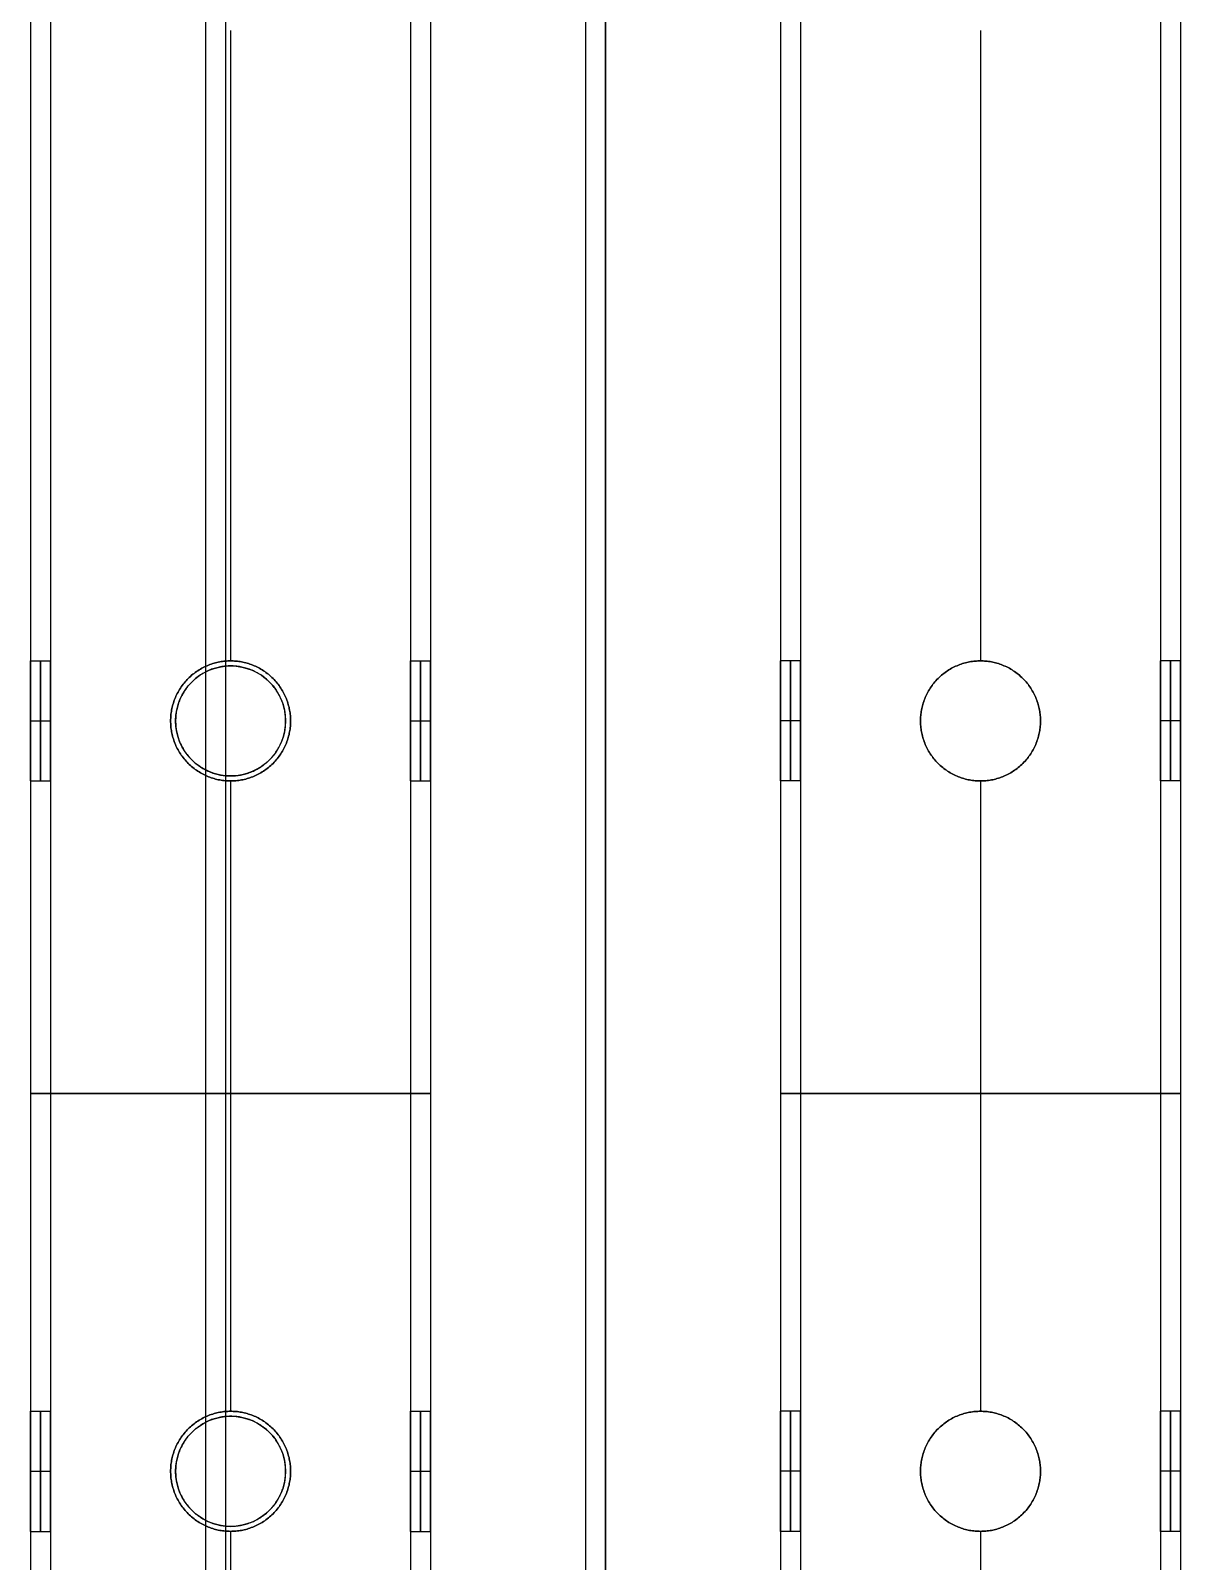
# Model space of a CAD drawing. Header units: millimetres. Extents: x -6529 to 809, y -8611 to 207.
# Drawn here: x 93.5 to 208.5, y -197.1 to -44.1 of the extents above; entities that cross this region are included whole.
import ezdxf

# ---------------------------------------------------------------- set-up
doc = ezdxf.new("R2010")
doc.units = ezdxf.units.MM
doc.header["$MEASUREMENT"] = 0
doc.layers.add('platen', color=7, linetype='Continuous', true_color=0x007f00)
doc.layers.add('staal', color=5, linetype='Continuous', true_color=0x0000ff)

# ---------------------------------------------------------------- blocks, each defined once
blk = doc.blocks.new('plaat base')
at = {"layer": 'platen'}
for p, q in [((658, -1200), (658, 0)), ((658, -1200, 18), (658, 0, 18))]:
    blk.add_line(p, q, dxfattribs=at)
blk = doc.blocks.new('top plaat')
at = {"layer": 'platen'}
for p, q in [((658, -1276), (658, 40)), ((658, -1276, 18), (658, 40, 18)), ((620.5, -275), (620.5, -275, 18)), ((615, -280.5), (615, -280.5, 18)), ((626, -280.5), (626, -280.5, 18)), ((620.5, -286), (620.5, -286, 18)), ((620.5, -350), (620.5, -350, 18)), ((615, -355.5), (615, -355.5, 18)), ((626, -355.5), (626, -355.5, 18)), ((620.5, -361), (620.5, -361, 18))]:
    blk.add_line(p, q, dxfattribs=at)
for centre in [(620.5, -280.5, 9), (620.5, -355.5, 9)]:
    blk.add_circle(centre, 5.5, dxfattribs=at)
for points in [[(626, -280.5), (626, -286), (620.5, -286), (615, -286), (615, -280.5), (615, -275), (620.5, -275), (626, -275), (626, -280.5)], [(626, -280.5, 18), (626, -286, 18), (620.5, -286, 18), (615, -286, 18), (615, -280.5, 18), (615, -275, 18), (620.5, -275, 18), (626, -275, 18), (626, -280.5, 18)], [(626, -355.5), (626, -361), (620.5, -361), (615, -361), (615, -355.5), (615, -350), (620.5, -350), (626, -350), (626, -355.5)], [(626, -355.5, 18), (626, -361, 18), (620.5, -361, 18), (615, -361, 18), (615, -355.5, 18), (615, -350, 18), (620.5, -350, 18), (626, -350, 18), (626, -355.5, 18)]]:
    blk.add_rational_spline(points, [1, 0.707106781187, 1, 0.707106781187, 1, 0.707106781187, 1, 0.707106781187, 1], degree=2, knots=[-37.699112, -37.699112, -37.699112, -28.274334, -28.274334, -18.849556, -18.849556, -9.424778, -9.424778, 0, 0, 0], dxfattribs=at)

msp = doc.modelspace()

# ---------------------------------------------------------------- linework, layer by layer
at = {"layer": 'staal'}
for p, q in [((93.53, -107.13, 20), (95.53, -107.13, 20)), ((113.53, -107.13, 2), (113.53, -107.13)), ((113.53, -107.13, 40), (113.53, -107.13, 38)), ((131.53, -107.13, 20), (133.53, -107.13, 20)), ((170.53, -107.13, 696), (168.53, -107.13, 696)), ((188.53, -107.13, 678), (188.53, -107.13, 676)), ((188.53, -107.13, 716), (188.53, -107.13, 714)), ((208.53, -107.13, 696), (206.53, -107.13, 696)), ((93.53, -113.13, 26), (95.53, -113.13, 26)), ((93.53, -113.13, 14), (95.53, -113.13, 14)), ((107.53, -113.13, 2), (107.53, -113.13)), ((107.53, -113.13, 40), (107.53, -113.13, 38)), ((119.53, -113.13, 2), (119.53, -113.13)), ((119.53, -113.13, 40), (119.53, -113.13, 38)), ((131.53, -113.13, 26), (133.53, -113.13, 26)), ((131.53, -113.13, 14), (133.53, -113.13, 14)), ((170.53, -113.13, 702), (168.53, -113.13, 702)), ((170.53, -113.13, 690), (168.53, -113.13, 690)), ((182.53, -113.13, 678), (182.53, -113.13, 676)), ((182.53, -113.13, 716), (182.53, -113.13, 714)), ((194.53, -113.13, 678), (194.53, -113.13, 676)), ((194.53, -113.13, 716), (194.53, -113.13, 714)), ((208.53, -113.13, 702), (206.53, -113.13, 702)), ((208.53, -113.13, 690), (206.53, -113.13, 690)), ((93.53, -119.13, 20), (95.53, -119.13, 20)), ((113.53, -119.13, 2), (113.53, -119.13)), ((113.53, -119.13, 40), (113.53, -119.13, 38)), ((131.53, -119.13, 20), (133.53, -119.13, 20)), ((170.53, -119.13, 696), (168.53, -119.13, 696)), ((188.53, -119.13, 678), (188.53, -119.13, 676)), ((188.53, -119.13, 716), (188.53, -119.13, 714)), ((208.53, -119.13, 696), (206.53, -119.13, 696)), ((93.53, -182.13, 20), (95.53, -182.13, 20)), ((113.53, -182.13, 2), (113.53, -182.13)), ((113.53, -182.13, 40), (113.53, -182.13, 38)), ((131.53, -182.13, 20), (133.53, -182.13, 20)), ((170.53, -182.13, 696), (168.53, -182.13, 696)), ((188.53, -182.13, 678), (188.53, -182.13, 676)), ((188.53, -182.13, 716), (188.53, -182.13, 714)), ((208.53, -182.13, 696), (206.53, -182.13, 696)), ((93.53, -188.13, 26), (95.53, -188.13, 26)), ((93.53, -188.13, 14), (95.53, -188.13, 14)), ((107.53, -188.13, 2), (107.53, -188.13)), ((107.53, -188.13, 40), (107.53, -188.13, 38)), ((119.53, -188.13, 2), (119.53, -188.13)), ((119.53, -188.13, 40), (119.53, -188.13, 38)), ((131.53, -188.13, 26), (133.53, -188.13, 26)), ((131.53, -188.13, 14), (133.53, -188.13, 14)), ((170.53, -188.13, 702), (168.53, -188.13, 702)), ((170.53, -188.13, 690), (168.53, -188.13, 690)), ((182.53, -188.13, 678), (182.53, -188.13, 676)), ((182.53, -188.13, 716), (182.53, -188.13, 714)), ((194.53, -188.13, 678), (194.53, -188.13, 676)), ((194.53, -188.13, 716), (194.53, -188.13, 714)), ((208.53, -188.13, 702), (206.53, -188.13, 702)), ((208.53, -188.13, 690), (206.53, -188.13, 690)), ((93.53, -194.13, 20), (95.53, -194.13, 20)), ((113.53, -194.13, 2), (113.53, -194.13)), ((113.53, -194.13, 40), (113.53, -194.13, 38)), ((131.53, -194.13, 20), (133.53, -194.13, 20)), ((170.53, -194.13, 696), (168.53, -194.13, 696)), ((188.53, -194.13, 678), (188.53, -194.13, 676)), ((188.53, -194.13, 716), (188.53, -194.13, 714)), ((208.53, -194.13, 696), (206.53, -194.13, 696))]:
    msp.add_line(p, q, dxfattribs=at)
for points in [[(93.53, 167.37), (93.53, -150.38), (93.53, -468.13)], [(93.53, 167.37, 40), (93.53, -150.38, 40), (93.53, -468.13, 40)], [(95.53, 167.37, 2), (95.53, -150.38, 2), (95.53, -468.13, 2)], [(95.53, 167.37, 38), (95.53, -150.38, 38), (95.53, -468.13, 38)], [(111.03, 167.37, 40), (111.03, -141.63, 40), (111.03, -450.63, 40)], [(111.03, 167.37), (111.03, -141.63), (111.03, -450.63)], [(113.03, 167.37, 2), (113.03, -141.63, 2), (113.03, -450.63, 2)], [(113.03, 167.37, 38), (113.03, -141.63, 38), (113.03, -450.63, 38)], [(131.53, 167.37, 2), (131.53, -150.38, 2), (131.53, -468.13, 2)], [(131.53, 167.37, 38), (131.53, -150.38, 38), (131.53, -468.13, 38)], [(133.53, 167.37), (133.53, -150.38), (133.53, -468.13)], [(133.53, 167.37, 40), (133.53, -150.38, 40), (133.53, -468.13, 40)], [(149.03, 167.37, 2), (149.03, -141.63, 2), (149.03, -450.63, 2)], [(149.03, 167.37, 38), (149.03, -141.63, 38), (149.03, -450.63, 38)], [(151.03, 167.37, 40), (151.03, -141.63, 40), (151.03, -450.63, 40)], [(151.03, 167.37), (151.03, -141.63), (151.03, -450.63)], [(168.53, 167.37, 676), (168.53, -150.38, 676), (168.53, -468.13, 676)], [(168.53, 167.37, 716), (168.53, -150.38, 716), (168.53, -468.13, 716)], [(170.53, 167.37, 678), (170.53, -150.38, 678), (170.53, -468.13, 678)], [(170.53, 167.37, 714), (170.53, -150.38, 714), (170.53, -468.13, 714)], [(206.53, 167.37, 678), (206.53, -150.38, 678), (206.53, -468.13, 678)], [(206.53, 167.37, 714), (206.53, -150.38, 714), (206.53, -468.13, 714)], [(208.53, 167.37, 676), (208.53, -150.38, 676), (208.53, -468.13, 676)], [(208.53, 167.37, 716), (208.53, -150.38, 716), (208.53, -468.13, 716)], [(93.53, -44.13, 20), (93.53, -75.63, 20), (93.53, -107.13, 20)], [(95.53, -44.13, 20), (95.53, -75.63, 20), (95.53, -107.13, 20)], [(113.53, -44.13), (113.53, -75.63), (113.53, -107.13)], [(113.53, -44.13, 40), (113.53, -75.63, 40), (113.53, -107.13, 40)], [(113.53, -44.13, 2), (113.53, -75.63, 2), (113.53, -107.13, 2)], [(113.53, -44.13, 38), (113.53, -75.63, 38), (113.53, -107.13, 38)], [(131.53, -44.13, 20), (131.53, -75.63, 20), (131.53, -107.13, 20)], [(133.53, -44.13, 20), (133.53, -75.63, 20), (133.53, -107.13, 20)], [(168.53, -44.13, 696), (168.53, -75.63, 696), (168.53, -107.13, 696)], [(170.53, -44.13, 696), (170.53, -75.63, 696), (170.53, -107.13, 696)], [(188.53, -44.13, 676), (188.53, -75.63, 676), (188.53, -107.13, 676)], [(188.53, -44.13, 716), (188.53, -75.63, 716), (188.53, -107.13, 716)], [(188.53, -44.13, 678), (188.53, -75.63, 678), (188.53, -107.13, 678)], [(188.53, -44.13, 714), (188.53, -75.63, 714), (188.53, -107.13, 714)], [(206.53, -44.13, 696), (206.53, -75.63, 696), (206.53, -107.13, 696)], [(208.53, -44.13, 696), (208.53, -75.63, 696), (208.53, -107.13, 696)], [(93.53, -119.13, 20), (93.53, -150.63, 20), (93.53, -182.13, 20)], [(95.53, -119.13, 20), (95.53, -150.63, 20), (95.53, -182.13, 20)], [(113.53, -119.13), (113.53, -150.63), (113.53, -182.13)], [(113.53, -119.13, 40), (113.53, -150.63, 40), (113.53, -182.13, 40)], [(113.53, -119.13, 2), (113.53, -150.63, 2), (113.53, -182.13, 2)], [(113.53, -119.13, 38), (113.53, -150.63, 38), (113.53, -182.13, 38)], [(131.53, -119.13, 20), (131.53, -150.63, 20), (131.53, -182.13, 20)], [(133.53, -119.13, 20), (133.53, -150.63, 20), (133.53, -182.13, 20)], [(168.53, -119.13, 696), (168.53, -150.63, 696), (168.53, -182.13, 696)], [(170.53, -119.13, 696), (170.53, -150.63, 696), (170.53, -182.13, 696)], [(188.53, -119.13, 676), (188.53, -150.63, 676), (188.53, -182.13, 676)], [(188.53, -119.13, 716), (188.53, -150.63, 716), (188.53, -182.13, 716)], [(188.53, -119.13, 678), (188.53, -150.63, 678), (188.53, -182.13, 678)], [(188.53, -119.13, 714), (188.53, -150.63, 714), (188.53, -182.13, 714)], [(206.53, -119.13, 696), (206.53, -150.63, 696), (206.53, -182.13, 696)], [(208.53, -119.13, 696), (208.53, -150.63, 696), (208.53, -182.13, 696)], [(93.53, -150.38), (113.53, -150.38), (133.53, -150.38)], [(133.53, -150.38, 40), (113.53, -150.38, 40), (93.53, -150.38, 40)], [(93.53, -150.38, 40), (93.53, -150.38, 20), (93.53, -150.38)], [(131.53, -150.38, 2), (113.53, -150.38, 2), (95.53, -150.38, 2)], [(95.53, -150.38, 2), (95.53, -150.38, 20), (95.53, -150.38, 38)], [(95.53, -150.38, 38), (113.53, -150.38, 38), (131.53, -150.38, 38)], [(131.53, -150.38, 38), (131.53, -150.38, 20), (131.53, -150.38, 2)], [(133.53, -150.38), (133.53, -150.38, 20), (133.53, -150.38, 40)], [(208.53, -150.38, 676), (188.53, -150.38, 676), (168.53, -150.38, 676)], [(168.53, -150.38, 676), (168.53, -150.38, 696), (168.53, -150.38, 716)], [(168.53, -150.38, 716), (188.53, -150.38, 716), (208.53, -150.38, 716)], [(170.53, -150.38, 714), (170.53, -150.38, 696), (170.53, -150.38, 678)], [(170.53, -150.38, 678), (188.53, -150.38, 678), (206.53, -150.38, 678)], [(206.53, -150.38, 714), (188.53, -150.38, 714), (170.53, -150.38, 714)], [(206.53, -150.38, 678), (206.53, -150.38, 696), (206.53, -150.38, 714)], [(208.53, -150.38, 716), (208.53, -150.38, 696), (208.53, -150.38, 676)], [(93.53, -194.13, 20), (93.53, -225.63, 20), (93.53, -257.13, 20)], [(95.53, -194.13, 20), (95.53, -225.63, 20), (95.53, -257.13, 20)], [(113.53, -194.13), (113.53, -225.63), (113.53, -257.13)], [(113.53, -194.13, 40), (113.53, -225.63, 40), (113.53, -257.13, 40)], [(113.53, -194.13, 2), (113.53, -225.63, 2), (113.53, -257.13, 2)], [(113.53, -194.13, 38), (113.53, -225.63, 38), (113.53, -257.13, 38)], [(131.53, -194.13, 20), (131.53, -225.63, 20), (131.53, -257.13, 20)], [(133.53, -194.13, 20), (133.53, -225.63, 20), (133.53, -257.13, 20)], [(168.53, -194.13, 696), (168.53, -225.63, 696), (168.53, -257.13, 696)], [(170.53, -194.13, 696), (170.53, -225.63, 696), (170.53, -257.13, 696)], [(188.53, -194.13, 676), (188.53, -225.63, 676), (188.53, -257.13, 676)], [(188.53, -194.13, 716), (188.53, -225.63, 716), (188.53, -257.13, 716)], [(188.53, -194.13, 678), (188.53, -225.63, 678), (188.53, -257.13, 678)], [(188.53, -194.13, 714), (188.53, -225.63, 714), (188.53, -257.13, 714)], [(206.53, -194.13, 696), (206.53, -225.63, 696), (206.53, -257.13, 696)], [(208.53, -194.13, 696), (208.53, -225.63, 696), (208.53, -257.13, 696)]]:
    msp.add_open_spline(points, degree=2, dxfattribs=at)
for points, weights, knots in [([(93.53, -113.13, 26), (93.53, -119.13, 26), (93.53, -119.13, 20), (93.53, -119.13, 14), (93.53, -113.13, 14), (93.53, -107.13, 14), (93.53, -107.13, 20), (93.53, -107.13, 26), (93.53, -113.13, 26)], [1, 0.707106781187, 1, 0.707106781187, 1, 0.707106781187, 1, 0.707106781187, 1], [0, 0, 0, 7.853982, 7.853982, 15.707963, 15.707963, 23.561945, 23.561945, 31.415927, 31.415927, 31.415927]), ([(94.53, -113.13, 26), (94.53, -119.13, 26), (94.53, -119.13, 20), (94.53, -119.13, 14), (94.53, -113.13, 14), (94.53, -107.13, 14), (94.53, -107.13, 20), (94.53, -107.13, 26), (94.53, -113.13, 26)], [1, 0.707106781187, 1, 0.707106781187, 1, 0.707106781187, 1, 0.707106781187, 1], [0, 0, 0, 7.853982, 7.853982, 15.707963, 15.707963, 23.561945, 23.561945, 31.415927, 31.415927, 31.415927]), ([(95.53, -113.13, 26), (95.53, -107.13, 26), (95.53, -107.13, 20), (95.53, -107.13, 14), (95.53, -113.13, 14), (95.53, -119.13, 14), (95.53, -119.13, 20), (95.53, -119.13, 26), (95.53, -113.13, 26)], [1, 0.707106781187, 1, 0.707106781187, 1, 0.707106781187, 1, 0.707106851018, 0.999999860338], [-31.415927, -31.415927, -31.415927, -23.561944, -23.561944, -15.707962, -15.707962, -7.85398, -7.85398, 0, 0, 0]), ([(119.53, -113.13), (119.53, -107.13), (113.53, -107.13), (107.53, -107.13), (107.53, -113.13), (107.53, -119.13), (113.53, -119.13), (119.53, -119.13), (119.53, -113.13)], [1, 0.707106781187, 1, 0.707106781187, 1, 0.707106781187, 1, 0.707106781187, 1], [-31.415927, -31.415927, -31.415927, -23.561945, -23.561945, -15.707963, -15.707963, -7.853982, -7.853982, 0, 0, 0]), ([(119.53, -113.13, 40), (119.53, -119.13, 40), (113.53, -119.13, 40), (107.53, -119.13, 40), (107.53, -113.13, 40), (107.53, -107.13, 40), (113.53, -107.13, 40), (119.53, -107.13, 40), (119.53, -113.13, 40)], [1, 0.707106781187, 1, 0.707106781187, 1, 0.707106781187, 1, 0.707106781187, 1], [0, 0, 0, 7.853982, 7.853982, 15.707963, 15.707963, 23.561945, 23.561945, 31.415927, 31.415927, 31.415927]), ([(119.53, -113.13, 2), (119.53, -119.13, 2), (113.53, -119.13, 2), (107.53, -119.13, 2), (107.53, -113.13, 2), (107.53, -107.13, 2), (113.53, -107.13, 2), (119.53, -107.13, 2), (119.53, -113.13, 2)], [1, 0.707106781187, 1, 0.707106781187, 1, 0.707106781187, 1, 0.707106781187, 1], [0, 0, 0, 7.853982, 7.853982, 15.707963, 15.707963, 23.561945, 23.561945, 31.415927, 31.415927, 31.415927]), ([(119.53, -113.13, 38), (119.53, -107.13, 38), (113.53, -107.13, 38), (107.53, -107.13, 38), (107.53, -113.13, 38), (107.53, -119.13, 38), (113.53, -119.13, 38), (119.53, -119.13, 38), (119.53, -113.13, 38)], [1, 0.707106781187, 1, 0.707106781187, 1, 0.707106781187, 1, 0.707106781187, 1], [-31.415927, -31.415927, -31.415927, -23.561945, -23.561945, -15.707963, -15.707963, -7.853982, -7.853982, 0, 0, 0]), ([(119.53, -113.13, 1), (119.53, -119.13, 1), (113.53, -119.13, 1), (107.53, -119.13, 1), (107.53, -113.13, 1), (107.53, -107.13, 1), (113.53, -107.13, 1), (119.53, -107.13, 1), (119.53, -113.13, 1)], [1, 0.707106781187, 1, 0.707106781187, 1, 0.707106781187, 1, 0.707106781187, 1], [0, 0, 0, 7.853982, 7.853982, 15.707963, 15.707963, 23.561945, 23.561945, 31.415927, 31.415927, 31.415927]), ([(119.53, -113.13, 39), (119.53, -119.13, 39), (113.53, -119.13, 39), (107.53, -119.13, 39), (107.53, -113.13, 39), (107.53, -107.13, 39), (113.53, -107.13, 39), (119.53, -107.13, 39), (119.53, -113.13, 39)], [1, 0.707106781187, 1, 0.707106781187, 1, 0.707106781187, 1, 0.707106781187, 1], [0, 0, 0, 7.853982, 7.853982, 15.707963, 15.707963, 23.561945, 23.561945, 31.415927, 31.415927, 31.415927]), ([(131.53, -113.13, 26), (131.53, -119.13, 26), (131.53, -119.13, 20), (131.53, -119.13, 14), (131.53, -113.13, 14), (131.53, -107.13, 14), (131.53, -107.13, 20), (131.53, -107.13, 26), (131.53, -113.13, 26)], [1, 0.707106781187, 1, 0.707106781187, 1, 0.707106781187, 1, 0.707106781187, 1], [0, 0, 0, 7.853982, 7.853982, 15.707963, 15.707963, 23.561945, 23.561945, 31.415927, 31.415927, 31.415927]), ([(132.53, -113.13, 26), (132.53, -119.13, 26), (132.53, -119.13, 20), (132.53, -119.13, 14), (132.53, -113.13, 14), (132.53, -107.13, 14), (132.53, -107.13, 20), (132.53, -107.13, 26), (132.53, -113.13, 26)], [1, 0.707106781187, 1, 0.707106781187, 1, 0.707106781187, 1, 0.707106781187, 1], [0, 0, 0, 7.853982, 7.853982, 15.707963, 15.707963, 23.561945, 23.561945, 31.415927, 31.415927, 31.415927]), ([(133.53, -113.13, 26), (133.53, -107.13, 26), (133.53, -107.13, 20), (133.53, -107.13, 14), (133.53, -113.13, 14), (133.53, -119.13, 14), (133.53, -119.13, 20), (133.53, -119.13, 26), (133.53, -113.13, 26)], [1, 0.707106781187, 1, 0.707106781187, 1, 0.707106781187, 1, 0.707106781187, 1], [-31.415927, -31.415927, -31.415927, -23.561945, -23.561945, -15.707963, -15.707963, -7.853982, -7.853982, 0, 0, 0]), ([(168.53, -113.13, 702), (168.53, -107.13, 702), (168.53, -107.13, 696), (168.53, -107.13, 690), (168.53, -113.13, 690), (168.53, -119.13, 690), (168.53, -119.13, 696), (168.53, -119.13, 702), (168.53, -113.13, 702)], [1, 0.707106781187, 1, 0.707106781187, 1, 0.707106781187, 1, 0.707106781187, 1], [-31.415927, -31.415927, -31.415927, -23.561945, -23.561945, -15.707963, -15.707963, -7.853982, -7.853982, 0, 0, 0]), ([(169.53, -113.13, 702), (169.53, -119.13, 702), (169.53, -119.13, 696), (169.53, -119.13, 690), (169.53, -113.13, 690), (169.53, -107.13, 690), (169.53, -107.13, 696), (169.53, -107.13, 702), (169.53, -113.13, 702)], [1, 0.707106781187, 1, 0.707106781187, 1, 0.707106781187, 1, 0.707106781187, 1], [0, 0, 0, 7.853982, 7.853982, 15.707963, 15.707963, 23.561945, 23.561945, 31.415927, 31.415927, 31.415927]), ([(170.53, -113.13, 702), (170.53, -119.13, 702), (170.53, -119.13, 696), (170.53, -119.13, 690), (170.53, -113.13, 690), (170.53, -107.13, 690), (170.53, -107.13, 696), (170.53, -107.13, 702), (170.53, -113.13, 702)], [1, 0.707106781187, 1, 0.707106781187, 1, 0.707106781187, 1, 0.707106781187, 1], [0, 0, 0, 7.853982, 7.853982, 15.707963, 15.707963, 23.561945, 23.561945, 31.415927, 31.415927, 31.415927]), ([(182.53, -113.13, 676), (182.53, -107.13, 676), (188.53, -107.13, 676), (194.53, -107.13, 676), (194.53, -113.13, 676), (194.53, -119.13, 676), (188.53, -119.13, 676), (182.53, -119.13, 676), (182.53, -113.13, 676)], [1, 0.707106781187, 1, 0.707106781187, 1, 0.707106781187, 1, 0.707106781187, 1], [-31.415927, -31.415927, -31.415927, -23.561945, -23.561945, -15.707963, -15.707963, -7.853982, -7.853982, 0, 0, 0]), ([(182.53, -113.13, 716), (182.53, -119.13, 716), (188.53, -119.13, 716), (194.53, -119.13, 716), (194.53, -113.13, 716), (194.53, -107.13, 716), (188.53, -107.13, 716), (182.53, -107.13, 716), (182.53, -113.13, 716)], [1, 0.707106781187, 1, 0.707106781187, 1, 0.707106781187, 1, 0.707106781187, 1], [0, 0, 0, 7.853982, 7.853982, 15.707963, 15.707963, 23.561945, 23.561945, 31.415927, 31.415927, 31.415927]), ([(182.53, -113.13, 678), (182.53, -119.13, 678), (188.53, -119.13, 678), (194.53, -119.13, 678), (194.53, -113.13, 678), (194.53, -107.13, 678), (188.53, -107.13, 678), (182.53, -107.13, 678), (182.53, -113.13, 678)], [1, 0.707106781187, 1, 0.707106781187, 1, 0.707106781187, 1, 0.707106781187, 1], [0, 0, 0, 7.853982, 7.853982, 15.707963, 15.707963, 23.561945, 23.561945, 31.415927, 31.415927, 31.415927]), ([(182.53, -113.13, 714), (182.53, -107.13, 714), (188.53, -107.13, 714), (194.53, -107.13, 714), (194.53, -113.13, 714), (194.53, -119.13, 714), (188.53, -119.13, 714), (182.53, -119.13, 714), (182.53, -113.13, 714)], [1, 0.707106781187, 1, 0.707106781187, 1, 0.707106781187, 1, 0.707106781187, 1], [-31.415927, -31.415927, -31.415927, -23.561945, -23.561945, -15.707963, -15.707963, -7.853982, -7.853982, 0, 0, 0]), ([(182.53, -113.13, 677), (182.53, -119.13, 677), (188.53, -119.13, 677), (194.53, -119.13, 677), (194.53, -113.13, 677), (194.53, -107.13, 677), (188.53, -107.13, 677), (182.53, -107.13, 677), (182.53, -113.13, 677)], [1, 0.707106781187, 1, 0.707106781187, 1, 0.707106781187, 1, 0.707106781187, 1], [0, 0, 0, 7.853982, 7.853982, 15.707963, 15.707963, 23.561945, 23.561945, 31.415927, 31.415927, 31.415927]), ([(182.53, -113.13, 715), (182.53, -119.13, 715), (188.53, -119.13, 715), (194.53, -119.13, 715), (194.53, -113.13, 715), (194.53, -107.13, 715), (188.53, -107.13, 715), (182.53, -107.13, 715), (182.53, -113.13, 715)], [1, 0.707106781187, 1, 0.707106781187, 1, 0.707106781187, 1, 0.707106781187, 1], [0, 0, 0, 7.853982, 7.853982, 15.707963, 15.707963, 23.561945, 23.561945, 31.415927, 31.415927, 31.415927]), ([(206.53, -113.13, 702), (206.53, -107.13, 702), (206.53, -107.13, 696), (206.53, -107.13, 690), (206.53, -113.13, 690), (206.53, -119.13, 690), (206.53, -119.13, 696), (206.53, -119.13, 702), (206.53, -113.13, 702)], [1, 0.707106781187, 1, 0.707106781187, 1, 0.707106781187, 1, 0.707106851018, 0.999999860338], [-31.415927, -31.415927, -31.415927, -23.561944, -23.561944, -15.707962, -15.707962, -7.85398, -7.85398, 0, 0, 0]), ([(207.53, -113.13, 702), (207.53, -119.13, 702), (207.53, -119.13, 696), (207.53, -119.13, 690), (207.53, -113.13, 690), (207.53, -107.13, 690), (207.53, -107.13, 696), (207.53, -107.13, 702), (207.53, -113.13, 702)], [1, 0.707106781187, 1, 0.707106781187, 1, 0.707106781187, 1, 0.707106781187, 1], [0, 0, 0, 7.853982, 7.853982, 15.707963, 15.707963, 23.561945, 23.561945, 31.415927, 31.415927, 31.415927]), ([(208.53, -113.13, 702), (208.53, -119.13, 702), (208.53, -119.13, 696), (208.53, -119.13, 690), (208.53, -113.13, 690), (208.53, -107.13, 690), (208.53, -107.13, 696), (208.53, -107.13, 702), (208.53, -113.13, 702)], [1, 0.707106781187, 1, 0.707106781187, 1, 0.707106781187, 1, 0.707106781187, 1], [0, 0, 0, 7.853982, 7.853982, 15.707963, 15.707963, 23.561945, 23.561945, 31.415927, 31.415927, 31.415927]), ([(93.53, -188.13, 26), (93.53, -194.13, 26), (93.53, -194.13, 20), (93.53, -194.13, 14), (93.53, -188.13, 14), (93.53, -182.13, 14), (93.53, -182.13, 20), (93.53, -182.13, 26), (93.53, -188.13, 26)], [1, 0.707106781187, 1, 0.707106781187, 1, 0.707106781187, 1, 0.707106781187, 1], [0, 0, 0, 7.853982, 7.853982, 15.707963, 15.707963, 23.561945, 23.561945, 31.415927, 31.415927, 31.415927]), ([(94.53, -188.13, 26), (94.53, -194.13, 26), (94.53, -194.13, 20), (94.53, -194.13, 14), (94.53, -188.13, 14), (94.53, -182.13, 14), (94.53, -182.13, 20), (94.53, -182.13, 26), (94.53, -188.13, 26)], [1, 0.707106781187, 1, 0.707106781187, 1, 0.707106781187, 1, 0.707106781187, 1], [0, 0, 0, 7.853982, 7.853982, 15.707963, 15.707963, 23.561945, 23.561945, 31.415927, 31.415927, 31.415927]), ([(95.53, -188.13, 26), (95.53, -182.13, 26), (95.53, -182.13, 20), (95.53, -182.13, 14), (95.53, -188.13, 14), (95.53, -194.13, 14), (95.53, -194.13, 20), (95.53, -194.13, 26), (95.53, -188.13, 26)], [1, 0.707106781187, 1, 0.707106781187, 1, 0.707106781187, 1, 0.707106851018, 0.999999860338], [-31.415927, -31.415927, -31.415927, -23.561944, -23.561944, -15.707962, -15.707962, -7.85398, -7.85398, 0, 0, 0]), ([(119.53, -188.13), (119.53, -182.13), (113.53, -182.13), (107.53, -182.13), (107.53, -188.13), (107.53, -194.13), (113.53, -194.13), (119.53, -194.13), (119.53, -188.13)], [1, 0.707106781187, 1, 0.707106781187, 1, 0.707106781187, 1, 0.707106781187, 1], [-31.415927, -31.415927, -31.415927, -23.561945, -23.561945, -15.707963, -15.707963, -7.853982, -7.853982, 0, 0, 0]), ([(119.53, -188.13, 40), (119.53, -194.13, 40), (113.53, -194.13, 40), (107.53, -194.13, 40), (107.53, -188.13, 40), (107.53, -182.13, 40), (113.53, -182.13, 40), (119.53, -182.13, 40), (119.53, -188.13, 40)], [1, 0.707106781187, 1, 0.707106781187, 1, 0.707106781187, 1, 0.707106781187, 1], [0, 0, 0, 7.853982, 7.853982, 15.707963, 15.707963, 23.561945, 23.561945, 31.415927, 31.415927, 31.415927]), ([(119.53, -188.13, 2), (119.53, -194.13, 2), (113.53, -194.13, 2), (107.53, -194.13, 2), (107.53, -188.13, 2), (107.53, -182.13, 2), (113.53, -182.13, 2), (119.53, -182.13, 2), (119.53, -188.13, 2)], [1, 0.707106781187, 1, 0.707106781187, 1, 0.707106781187, 1, 0.707106781187, 1], [0, 0, 0, 7.853982, 7.853982, 15.707963, 15.707963, 23.561945, 23.561945, 31.415927, 31.415927, 31.415927]), ([(119.53, -188.13, 38), (119.53, -182.13, 38), (113.53, -182.13, 38), (107.53, -182.13, 38), (107.53, -188.13, 38), (107.53, -194.13, 38), (113.53, -194.13, 38), (119.53, -194.13, 38), (119.53, -188.13, 38)], [1, 0.707106781187, 1, 0.707106781187, 1, 0.707106781187, 1, 0.707106781187, 1], [-31.415927, -31.415927, -31.415927, -23.561945, -23.561945, -15.707963, -15.707963, -7.853982, -7.853982, 0, 0, 0]), ([(119.53, -188.13, 1), (119.53, -194.13, 1), (113.53, -194.13, 1), (107.53, -194.13, 1), (107.53, -188.13, 1), (107.53, -182.13, 1), (113.53, -182.13, 1), (119.53, -182.13, 1), (119.53, -188.13, 1)], [1, 0.707106781187, 1, 0.707106781187, 1, 0.707106781187, 1, 0.707106781187, 1], [0, 0, 0, 7.853982, 7.853982, 15.707963, 15.707963, 23.561945, 23.561945, 31.415927, 31.415927, 31.415927]), ([(119.53, -188.13, 39), (119.53, -194.13, 39), (113.53, -194.13, 39), (107.53, -194.13, 39), (107.53, -188.13, 39), (107.53, -182.13, 39), (113.53, -182.13, 39), (119.53, -182.13, 39), (119.53, -188.13, 39)], [1, 0.707106781187, 1, 0.707106781187, 1, 0.707106781187, 1, 0.707106781187, 1], [0, 0, 0, 7.853982, 7.853982, 15.707963, 15.707963, 23.561945, 23.561945, 31.415927, 31.415927, 31.415927]), ([(131.53, -188.13, 26), (131.53, -194.13, 26), (131.53, -194.13, 20), (131.53, -194.13, 14), (131.53, -188.13, 14), (131.53, -182.13, 14), (131.53, -182.13, 20), (131.53, -182.13, 26), (131.53, -188.13, 26)], [1, 0.707106781187, 1, 0.707106781187, 1, 0.707106781187, 1, 0.707106781187, 1], [0, 0, 0, 7.853982, 7.853982, 15.707963, 15.707963, 23.561945, 23.561945, 31.415927, 31.415927, 31.415927]), ([(132.53, -188.13, 26), (132.53, -194.13, 26), (132.53, -194.13, 20), (132.53, -194.13, 14), (132.53, -188.13, 14), (132.53, -182.13, 14), (132.53, -182.13, 20), (132.53, -182.13, 26), (132.53, -188.13, 26)], [1, 0.707106781187, 1, 0.707106781187, 1, 0.707106781187, 1, 0.707106781187, 1], [0, 0, 0, 7.853982, 7.853982, 15.707963, 15.707963, 23.561945, 23.561945, 31.415927, 31.415927, 31.415927]), ([(133.53, -188.13, 26), (133.53, -182.13, 26), (133.53, -182.13, 20), (133.53, -182.13, 14), (133.53, -188.13, 14), (133.53, -194.13, 14), (133.53, -194.13, 20), (133.53, -194.13, 26), (133.53, -188.13, 26)], [1, 0.707106781187, 1, 0.707106781187, 1, 0.707106781187, 1, 0.707106781187, 1], [-31.415927, -31.415927, -31.415927, -23.561945, -23.561945, -15.707963, -15.707963, -7.853982, -7.853982, 0, 0, 0]), ([(168.53, -188.13, 702), (168.53, -182.13, 702), (168.53, -182.13, 696), (168.53, -182.13, 690), (168.53, -188.13, 690), (168.53, -194.13, 690), (168.53, -194.13, 696), (168.53, -194.13, 702), (168.53, -188.13, 702)], [1, 0.707106781187, 1, 0.707106781187, 1, 0.707106781187, 1, 0.707106781187, 1], [-31.415927, -31.415927, -31.415927, -23.561945, -23.561945, -15.707963, -15.707963, -7.853982, -7.853982, 0, 0, 0]), ([(169.53, -188.13, 702), (169.53, -194.13, 702), (169.53, -194.13, 696), (169.53, -194.13, 690), (169.53, -188.13, 690), (169.53, -182.13, 690), (169.53, -182.13, 696), (169.53, -182.13, 702), (169.53, -188.13, 702)], [1, 0.707106781187, 1, 0.707106781187, 1, 0.707106781187, 1, 0.707106781187, 1], [0, 0, 0, 7.853982, 7.853982, 15.707963, 15.707963, 23.561945, 23.561945, 31.415927, 31.415927, 31.415927]), ([(170.53, -188.13, 702), (170.53, -194.13, 702), (170.53, -194.13, 696), (170.53, -194.13, 690), (170.53, -188.13, 690), (170.53, -182.13, 690), (170.53, -182.13, 696), (170.53, -182.13, 702), (170.53, -188.13, 702)], [1, 0.707106781187, 1, 0.707106781187, 1, 0.707106781187, 1, 0.707106781187, 1], [0, 0, 0, 7.853982, 7.853982, 15.707963, 15.707963, 23.561945, 23.561945, 31.415927, 31.415927, 31.415927]), ([(182.53, -188.13, 676), (182.53, -182.13, 676), (188.53, -182.13, 676), (194.53, -182.13, 676), (194.53, -188.13, 676), (194.53, -194.13, 676), (188.53, -194.13, 676), (182.53, -194.13, 676), (182.53, -188.13, 676)], [1, 0.707106781187, 1, 0.707106781187, 1, 0.707106781187, 1, 0.707106781187, 1], [-31.415927, -31.415927, -31.415927, -23.561945, -23.561945, -15.707963, -15.707963, -7.853982, -7.853982, 0, 0, 0]), ([(182.53, -188.13, 716), (182.53, -194.13, 716), (188.53, -194.13, 716), (194.53, -194.13, 716), (194.53, -188.13, 716), (194.53, -182.13, 716), (188.53, -182.13, 716), (182.53, -182.13, 716), (182.53, -188.13, 716)], [1, 0.707106781187, 1, 0.707106781187, 1, 0.707106781187, 1, 0.707106781187, 1], [0, 0, 0, 7.853982, 7.853982, 15.707963, 15.707963, 23.561945, 23.561945, 31.415927, 31.415927, 31.415927]), ([(182.53, -188.13, 678), (182.53, -194.13, 678), (188.53, -194.13, 678), (194.53, -194.13, 678), (194.53, -188.13, 678), (194.53, -182.13, 678), (188.53, -182.13, 678), (182.53, -182.13, 678), (182.53, -188.13, 678)], [1, 0.707106781187, 1, 0.707106781187, 1, 0.707106781187, 1, 0.707106781187, 1], [0, 0, 0, 7.853982, 7.853982, 15.707963, 15.707963, 23.561945, 23.561945, 31.415927, 31.415927, 31.415927]), ([(182.53, -188.13, 714), (182.53, -182.13, 714), (188.53, -182.13, 714), (194.53, -182.13, 714), (194.53, -188.13, 714), (194.53, -194.13, 714), (188.53, -194.13, 714), (182.53, -194.13, 714), (182.53, -188.13, 714)], [1, 0.707106781187, 1, 0.707106781187, 1, 0.707106781187, 1, 0.707106781187, 1], [-31.415927, -31.415927, -31.415927, -23.561945, -23.561945, -15.707963, -15.707963, -7.853982, -7.853982, 0, 0, 0]), ([(182.53, -188.13, 677), (182.53, -194.13, 677), (188.53, -194.13, 677), (194.53, -194.13, 677), (194.53, -188.13, 677), (194.53, -182.13, 677), (188.53, -182.13, 677), (182.53, -182.13, 677), (182.53, -188.13, 677)], [1, 0.707106781187, 1, 0.707106781187, 1, 0.707106781187, 1, 0.707106781187, 1], [0, 0, 0, 7.853982, 7.853982, 15.707963, 15.707963, 23.561945, 23.561945, 31.415927, 31.415927, 31.415927]), ([(182.53, -188.13, 715), (182.53, -194.13, 715), (188.53, -194.13, 715), (194.53, -194.13, 715), (194.53, -188.13, 715), (194.53, -182.13, 715), (188.53, -182.13, 715), (182.53, -182.13, 715), (182.53, -188.13, 715)], [1, 0.707106781187, 1, 0.707106781187, 1, 0.707106781187, 1, 0.707106781187, 1], [0, 0, 0, 7.853982, 7.853982, 15.707963, 15.707963, 23.561945, 23.561945, 31.415927, 31.415927, 31.415927]), ([(206.53, -188.13, 702), (206.53, -182.13, 702), (206.53, -182.13, 696), (206.53, -182.13, 690), (206.53, -188.13, 690), (206.53, -194.13, 690), (206.53, -194.13, 696), (206.53, -194.13, 702), (206.53, -188.13, 702)], [1, 0.707106781187, 1, 0.707106781187, 1, 0.707106781187, 1, 0.707106851018, 0.999999860338], [-31.415927, -31.415927, -31.415927, -23.561944, -23.561944, -15.707962, -15.707962, -7.85398, -7.85398, 0, 0, 0]), ([(207.53, -188.13, 702), (207.53, -194.13, 702), (207.53, -194.13, 696), (207.53, -194.13, 690), (207.53, -188.13, 690), (207.53, -182.13, 690), (207.53, -182.13, 696), (207.53, -182.13, 702), (207.53, -188.13, 702)], [1, 0.707106781187, 1, 0.707106781187, 1, 0.707106781187, 1, 0.707106781187, 1], [0, 0, 0, 7.853982, 7.853982, 15.707963, 15.707963, 23.561945, 23.561945, 31.415927, 31.415927, 31.415927]), ([(208.53, -188.13, 702), (208.53, -194.13, 702), (208.53, -194.13, 696), (208.53, -194.13, 690), (208.53, -188.13, 690), (208.53, -182.13, 690), (208.53, -182.13, 696), (208.53, -182.13, 702), (208.53, -188.13, 702)], [1, 0.707106781187, 1, 0.707106781187, 1, 0.707106781187, 1, 0.707106781187, 1], [0, 0, 0, 7.853982, 7.853982, 15.707963, 15.707963, 23.561945, 23.561945, 31.415927, 31.415927, 31.415927])]:
    msp.add_rational_spline(points, weights, degree=2, knots=knots, dxfattribs=at)

# ---------------------------------------------------------------- block references
at = {"layer": 'platen'}
for name, p in [('plaat base', (-506.97, 149.37, 40)), ('top plaat', (-506.97, 167.37, 716))]:
    msp.add_blockref(name, p, dxfattribs=at)

doc.saveas('drawing.dxf')
